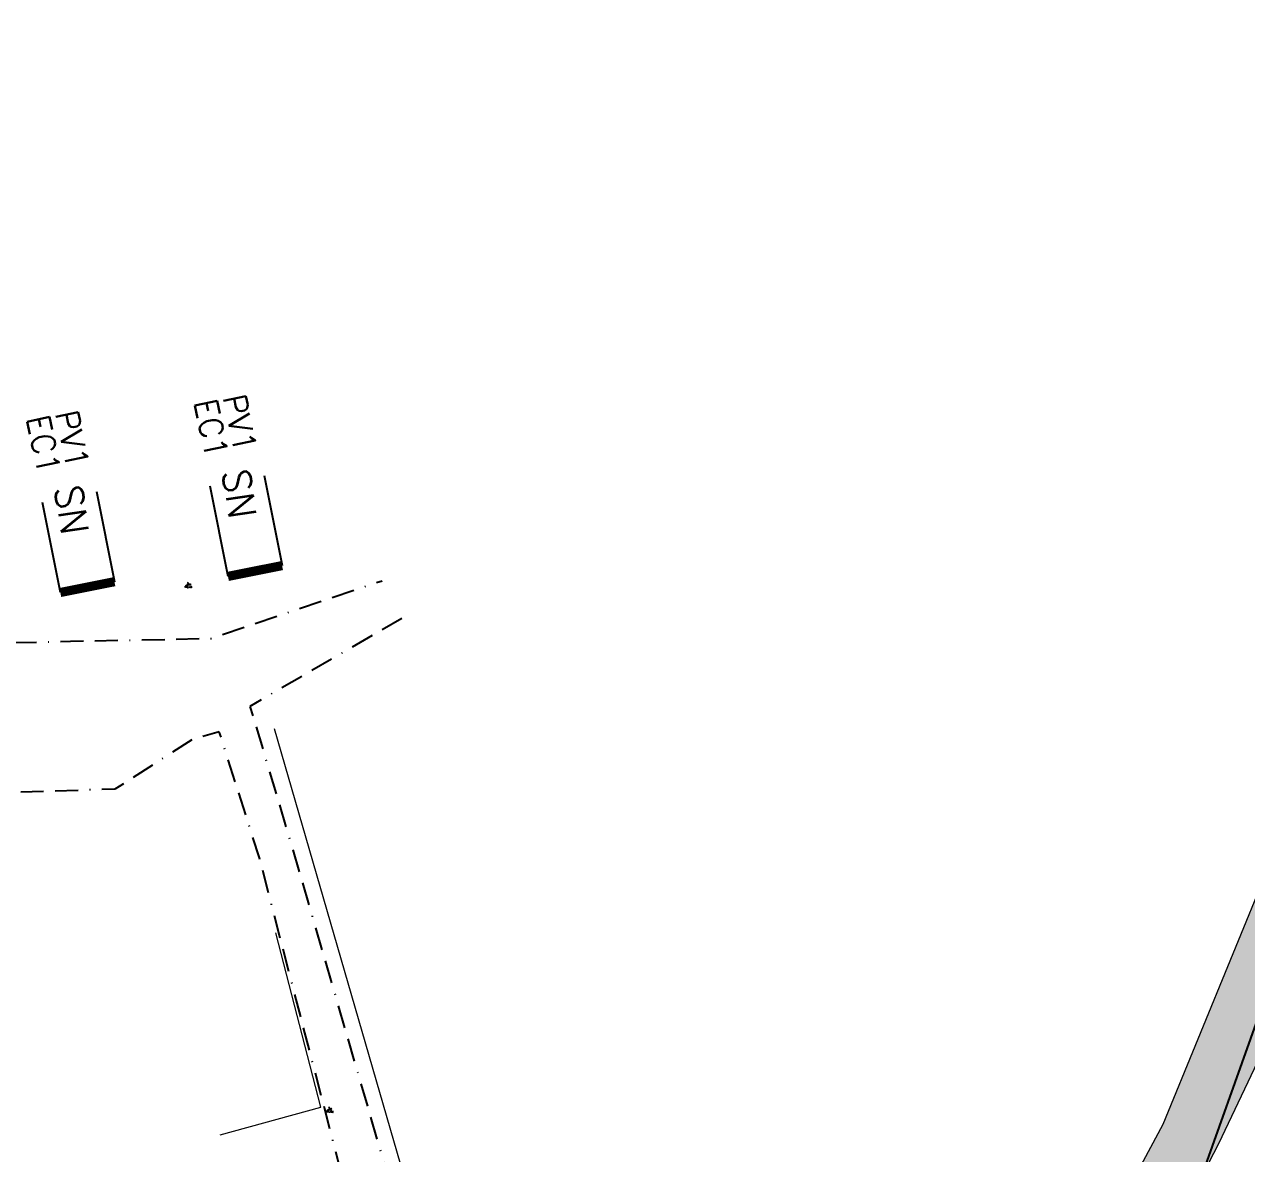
# Model space of a CAD drawing. Header units: metres. Extents: x 571679 to 576048, y 7793723 to 7796430.
# Drawn here: x 572817.6 to 572950.6, y 7794452.9 to 7794575.8 of the extents above; entities that cross this region are included whole.
import ezdxf
from ezdxf.enums import TextEntityAlignment as Align

# ---------------------------------------------------------------- set-up
doc = ezdxf.new("R2010")
doc.units = ezdxf.units.M
doc.header["$PDMODE"] = 35
doc.header["$PDSIZE"] = 0.1
doc.linetypes.add('BORDER2', pattern=[0.875, 0.25, -0.125, 0.25, -0.125, 0, -0.125])
doc.linetypes.add('CONTINUO', pattern=[0])
for name, color, linetype in [('_A', 7, 'CONTINUO'), ('TOP_CORREGO', 5, 'Continuous'), ('TOP_N° ECONOMIAS', 1, 'Continuous'), ('TPCDSECSI-Q', 1, 'Continuous'), ('TPCDSRUTE-Q', 2, 'BORDER2'), ('TPSIMB-L8', 8, 'Continuous')]:
    doc.layers.add(name, color=color, linetype=linetype)
doc.layers.add('TOP MATA CILIAR', color=3, linetype='CERCA_DE_ARAME', lineweight=0)
doc.layers.add('TOP_CERCA', color=1, linetype='CERCA_DE_ARAME', lineweight=0)
doc.styles.add('R100', font='romans.shx', dxfattribs={"height": 1.25})
doc.styles.add('SIMPLEX', font='simplex', dxfattribs={"height": 0.2})
doc.styles.get("Standard").update_dxf_attribs({"font": 'simplex.shx'})
doc.linetypes.add('CERCA1', pattern='A,2,-0.5,["X",Standard,S=0.7,R=1,X=0,Y=-0.3],-1', length=3.5)
doc.linetypes.add('CERCA_DE_ARAME', pattern='A,0.15,-0.05,["X",Standard,S=0.05,R=0,X=-0.0175,Y=-0.025],-0.05', length=0.25)

# ---------------------------------------------------------------- blocks, each defined once
blk = doc.blocks.new('TP---EC001')
at = {"layer": 'TPSIMB-L8'}
for p, q in [((0, 1.5), (5, 1.5)), ((5, -1.5), (0, -1.5))]:
    blk.add_line(p, q, dxfattribs=at)
at = {"layer": 'TPSIMB-L8', "const_width": 0.5}
blk.add_lwpolyline([(0, -1.5), (0, 1.5)], dxfattribs=at)
blk.add_attdef('N', text='', height=1.5).set_placement((1, 0), align=Align.MIDDLE_LEFT)
blk = doc.blocks.new('SIMB_PONTO')
at = {"color": 0}
blk.add_point((0, 0), dxfattribs=at)
for tag in ['desc:', 'cota:', 'pto:']:
    blk.add_attdef(tag, (0, 0), '', height=1)

msp = doc.modelspace()

# ---------------------------------------------------------------- hatches: boundary and pattern name
at = {"layer": 'TOP MATA CILIAR', "linetype": 'CONTINUO'}
h = msp.add_hatch(dxfattribs=at)
h.set_pattern_fill('GOST_GLASS', color=256, scale=0.5, angle=-0.10027, style=0)
h.set_pattern_definition([(44.89973354, (-13641.18, 1032.396), (4.2426341907, -0.0074245318), [2.5, -3.5]), (44.89973354, (-13640.1194, 1032.394), (4.2426341907, -0.0074245318), [1, -5]), (44.89973354, (-13641.1782, 1033.4565), (4.2426341907, -0.0074245318), [1, -5])])
h.paths.add_polyline_path([(572989.088, 7794542.509), (573042.434, 7794542.815), (573068.119, 7794593.141), (573083.547, 7794610.205), (573083.547, 7794624.075), (573082.562, 7794622.831), (573062.554, 7794598.229), (573050.567, 7794580.741), (573038.79, 7794569.221), (573014.261, 7794557.922), (572992.933, 7794554.179), (572979.11, 7794542.584), (572965.183, 7794512.8), (572952.881, 7794483.949), (572941.458, 7794456.09), (572925.106, 7794425.672), (572909.695, 7794410.537), (572930.092, 7794420.277), (572947.547, 7794454.024), (572974.033, 7794509.719)])

# ---------------------------------------------------------------- linework, layer by layer
at = {"layer": 'TOP MATA CILIAR', "linetype": 'CONTINUO', "elevation": 0.738}
msp.add_lwpolyline([(573083.547, 7794624.075), (573082.562, 7794622.831), (573062.554, 7794598.229), (573050.567, 7794580.741), (573038.79, 7794569.221), (573014.261, 7794557.922), (572992.933, 7794554.179), (572979.11, 7794542.584), (572965.183, 7794512.8), (572952.881, 7794483.949), (572941.458, 7794456.09), (572925.106, 7794425.672), (572909.695, 7794410.537), (572930.092, 7794420.277), (572947.547, 7794454.024), (572974.033, 7794509.719), (572989.088, 7794542.509), (573042.434, 7794542.815), (573068.119, 7794593.141), (573083.547, 7794610.205)], dxfattribs=at)
at = {"layer": 'TOP_CERCA', "linetype": 'CERCA1', "ltscale": 0.2}
msp.add_lwpolyline([(572844.745, 7794499.186), (572859.248, 7794449.106), (572869.099, 7794415.897), (572870.515, 7794411.344)], dxfattribs=at)
at = {"layer": 'TOP_CERCA', "linetype": 'CERCA1'}
for points, elevation in [([(572849.82, 7794457.97), (572844.912, 7794476.955)], 711.866), ([(572838.849, 7794454.984), (572849.82, 7794457.97)], 712.052)]:
    msp.add_lwpolyline(points, dxfattribs=dict(at, elevation=elevation))
at = {"layer": 'TOP_CORREGO', "linetype": 'CONTINUO', "elevation": 707.573}
msp.add_lwpolyline([(573083.547, 7794608.614), (573076.704, 7794601.317), (573059.196, 7794581), (573053.796, 7794554.954), (573055.081, 7794538.984), (573043.619, 7794531.58), (573031.634, 7794533.203), (573025.766, 7794538.634), (573000.983, 7794546.43), (572990.669, 7794544.214), (572979.073, 7794529.707), (572972.76, 7794504.427), (572958.961, 7794479.949), (572951.76, 7794467.578), (572945.088, 7794448.93), (572938.593, 7794436.185), (572926.488, 7794416.416), (572910.51, 7794407.494), (572902.515, 7794401.728), (572891.529, 7794394.128), (572879.26, 7794379.342), (572868.011, 7794352.132)], dxfattribs=at)
at = {"layer": 'TPCDSRUTE-Q', "ltscale": 10, "flags": 128}
msp.add_lwpolyline([(572118.122, 7794792.819), (572130.647, 7794775.606), (572150.791, 7794747.281), (572163.509, 7794732.984), (572203.905, 7794692.407), (572239.037, 7794653.798), (572265.603, 7794633.616), (572294.368, 7794619.029), (572317.19, 7794612.43), (572355.894, 7794609.368), (572387.58, 7794611.922), (572406.912, 7794615.439), (572428.416, 7794619.612), (572447.193, 7794619.711), (572481.687, 7794622.002), (572531.267, 7794627.385), (572549.471, 7794630.601), (572575.036, 7794631.931), (572607.178, 7794626.332), (572650.613, 7794602.394), (572678.165, 7794570.698), (572694.196, 7794548.659), (572713.278, 7794528.277), (572722.958, 7794520.326), (572731.626, 7794516.925), (572743.963, 7794509.128), (572766.031, 7794496.96), (572788.344, 7794501.9), (572797.794, 7794506.914), (572803.378, 7794508.234), (572822.588, 7794508.689), (572837.902, 7794508.996), (572856.484, 7794515.273)], dxfattribs=at)
for points, elevation in [([(572862.933, 7794413.076), (572855.503, 7794437.938), (572852.757, 7794448.048), (572843.135, 7794485.105), (572838.761, 7794498.843), (572835.918, 7794498.046), (572827.408, 7794492.591), (572805.858, 7794491.866), (572799.067, 7794501.921), (572789.243, 7794498.687), (572766.19, 7794491.981), (572741.022, 7794506.618), (572731.943, 7794512.685), (572721.701, 7794514.806), (572709.41, 7794526.136), (572691.126, 7794545.682), (572673.8, 7794567.429), (572648.254, 7794598.224), (572605.69, 7794623.952), (572575.243, 7794627.602), (572552.922, 7794627.407), (572531.235, 7794622.375), (572481.797, 7794619.423), (572447.483, 7794616.547), (572428.798, 7794615.643), (572408.905, 7794611.172), (572388.178, 7794607.146), (572356.123, 7794605.372), (572318.029, 7794608.785), (572293.359, 7794615.644), (572282.474, 7794618.49), (572263.728, 7794626.483), (572255.568, 7794624.241)], 708.172), ([(572858.643, 7794511.177), (572842.102, 7794501.599), (572846.762, 7794485.993), (572857.377, 7794449.51), (572858.93, 7794439.071), (572866.683, 7794413.78)], 716.441)]:
    msp.add_lwpolyline(points, dxfattribs=dict(at, elevation=elevation))

# ---------------------------------------------------------------- block references
at = {"layer": '_A', "color": 3}
ref = msp.add_blockref('SIMB_PONTO', (572835.21, 7794514.731, 716.45), dxfattribs=at)
ref.add_attrib('PONTO', 'L6D', (572835.28, 7794514.801, 716.45), dxfattribs={"layer": '0', "color": 1, "height": 0.15, "style": 'SIMPLEX'})
ref.add_attrib('DESC', 'A', (572835.28, 7794514.981, 716.45), dxfattribs={"layer": '0', "color": 4, "height": 0.15, "style": 'SIMPLEX'})
ref.add_attrib('COTA', '716,450', (572834.965, 7794514.511, 716.45), dxfattribs={"layer": '0', "color": 2, "height": 0.15, "style": 'SIMPLEX'})
ref = msp.add_blockref('SIMB_PONTO', (572850.585, 7794457.616, 711.756), dxfattribs=at)
ref.add_attrib('PONTO', 'L6C', (572850.655, 7794457.686, 711.756), dxfattribs={"layer": '0', "color": 1, "height": 0.15, "style": 'SIMPLEX'})
ref.add_attrib('DESC', 'A', (572850.655, 7794457.866, 711.756), dxfattribs={"layer": '0', "color": 4, "height": 0.15, "style": 'SIMPLEX'})
ref.add_attrib('COTA', '711,756', (572850.35, 7794457.396, 711.756), dxfattribs={"layer": '0', "color": 2, "height": 0.15, "style": 'SIMPLEX'})
at = {"layer": 'TPCDSECSI-Q'}
ref = msp.add_blockref('TP---EC001', (572842.654, 7794516.331, 716.658), dxfattribs=dict(at, xscale=1.999999997185597, yscale=1.999999997185597, zscale=1.999999997185597, rotation=101.2890228075928))
ref.add_attrib('N', 'SN', dxfattribs={"layer": '0', "height": 3, "rotation": 278.13173}).set_placement((572840.556, 7794527.394, 716.658), align=Align.MIDDLE_LEFT)
ref = msp.add_blockref('TP---EC001', (572824.409, 7794514.58, 716.436), dxfattribs=dict(at, xscale=1.999999997185597, yscale=1.999999997185597, zscale=1.999999997185597, rotation=101.2890228075928))
ref.add_attrib('N', 'SN', dxfattribs={"layer": '0', "height": 3, "rotation": 278.13173}).set_placement((572822.311, 7794525.643, 716.436), align=Align.MIDDLE_LEFT)

# ---------------------------------------------------------------- texts
at = {"layer": 'TOP_N° ECONOMIAS', "ltscale": 1.6, "style": 'R100'}
for s, p in [('PV1', (572839.128, 7794535.272, -2128.316)), ('EC1', (572836.01, 7794534.754, -2128.316)), ('EC1', (572817.765, 7794533.003, -2128.538)), ('PV1', (572820.883, 7794533.521, -2128.538))]:
    msp.add_text(s, height=2.5, rotation=281.79831, dxfattribs=at).set_placement(p)

doc.saveas('drawing.dxf')
